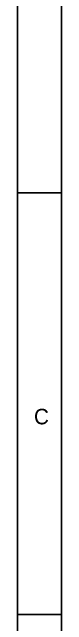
# Model space of a CAD drawing. Extents: x 0.2 to 21.7, y 0.2 to 7.8.
# Drawn here: x 0.2 to 0.4, y 2.054 to 4.814 of the extents above; entities that cross this region are included whole.
import ezdxf

# ---------------------------------------------------------------- set-up
doc = ezdxf.new("R2010")
doc.units = 0
doc.layers.add('MECHANICAL16', color=56, linetype='CONTINUOUS')

msp = doc.modelspace()

# ---------------------------------------------------------------- linework, layer by layer
at = {"layer": 'MECHANICAL16'}
for p, q in [((0.2, 0.2), (0.2, 7.8)), ((0.4, 0.4), (0.4, 7.6)), ((0.2, 4), (0.4, 4)), ((0.2, 2.1), (0.4, 2.1))]:
    msp.add_line(p, q, dxfattribs=at)

# ---------------------------------------------------------------- texts
msp.add_text('C', height=0.07, dxfattribs=at).set_placement((0.275, 2.957))

doc.saveas('drawing.dxf')
